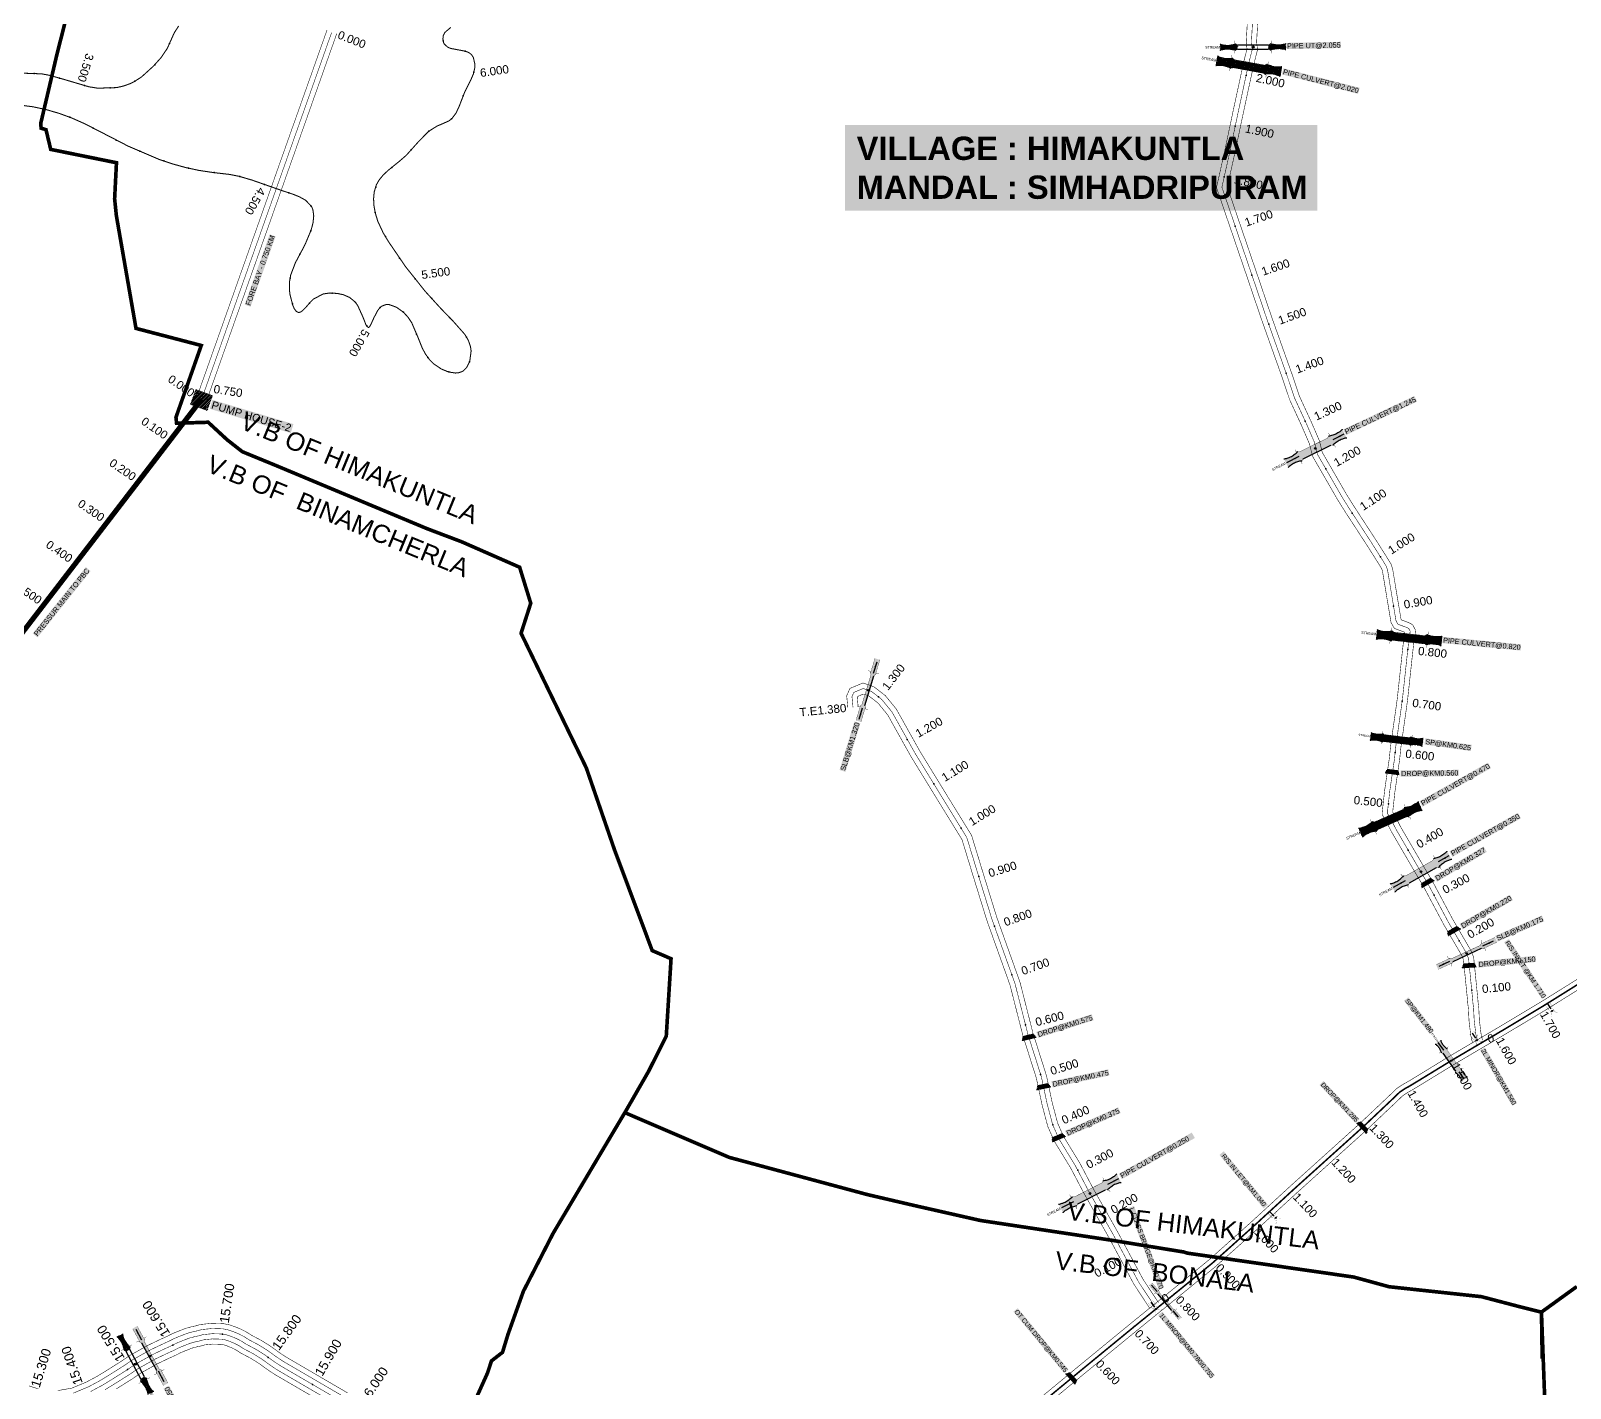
# Model space of a CAD drawing. Header units: inches. Extents: x 174104 to 230935, y 1583276 to 1631460.
# Drawn here: x 188643 to 191611, y 1611636 to 1614253 of the extents above; entities that cross this region are included whole.
import ezdxf
from ezdxf.enums import TextEntityAlignment as Align

# ---------------------------------------------------------------- set-up
doc = ezdxf.new("R2010")
doc.units = ezdxf.units.IN
doc.header["$LTSCALE"] = 15
doc.header["$MEASUREMENT"] = 0
doc.linetypes.add('ACAD_ISO02W100', pattern=[15, 12, -3])
doc.linetypes.add('HIDDEN2', pattern=[0.1875, 0.125, -0.0625])
for name, color, linetype in [('CANAL1', 7, 'Continuous'), ('CHANAGE', 1, 'Continuous'), ('CS', 134, 'Continuous'), ('CSMark', 72, 'Continuous'), ('POINT', 2, 'Continuous'), ('STRUCTURE', 5, 'Continuous'), ('TEXT', 1, 'Continuous'), ('text2', 7, 'Continuous'), ('VB', 72, 'Continuous'), ('VILLAGE BOUNDRY', 5, 'Continuous')]:
    doc.layers.add(name, color=color, linetype=linetype)
doc.styles.get("Standard").update_dxf_attribs({"font": 'arial.ttf'})
doc.dimstyles.get("Standard").update_dxf_attribs({"dimtxt": 0.18, "dimasz": 0.18, "dimexe": 0.18, "dimexo": 0.0625, "dimgap": 0.09, "dimtad": 0, "dimtih": 1, "dimtoh": 1, "dimdec": 4, "dimzin": 0, "dimdsep": 46, "dimtxsty": 'Standard', "dimcen": 0.09, "dimadec": 0, "dimazin": 0, "dimtfac": 1, "dimtdec": 4, "dimtofl": 0, "dimtmove": 0, "dimatfit": 3, "dimfxl": 1, "dimtolj": 1, "dimtzin": 0, "dimarcsym": 0})

# ---------------------------------------------------------------- blocks, each defined once
blk = doc.blocks.new('DROP')
h = blk.add_hatch()
h.set_pattern_fill('ANSI31', color=1, scale=10, angle=45)
h.set_pattern_definition([(90, (-324.4107, -25.7687), (-1.25, 0), [])])
h.paths.add_polyline_path([(-9.9, -4.3), (-13.8, 4.1), (13.8, 4.1), (10.2, -4.3)])
at = {"layer": 'STRUCTURE', "color": 5, "const_width": 0.49}
blk.add_lwpolyline([(-9.9, -4.3), (-13.8, 4.1), (13.8, 4.1), (10.2, -4.3), (-9.9, -4.3)], dxfattribs=at)
at = {"layer": 'STRUCTURE', "color": 5}
blk.add_circle((0, 0), 1.33, dxfattribs=at)
blk = doc.blocks.new('SLB')
at = {"layer": 'STRUCTURE'}
h = blk.add_hatch(dxfattribs=at)
h.set_pattern_fill('DOTS', color=6, scale=20, angle=320.3722, style=0)
h.set_pattern_definition([(320.372247934, (-159.4327, -72.9564), (1.2786241598, 0.5641323054), [0, -1.25])])
h.paths.add_polyline_path([(769699.5, 1706871.1), (769699.5, 1706861.1), (769729.1, 1706861.1), (769732.1, 1706863.1), (769792.1, 1706863.1), (769795.1, 1706861.1), (769824.7, 1706861.1), (769824.7, 1706871.1), (769795.1, 1706871.1), (769792.1, 1706869.1), (769732.1, 1706869.1), (769729.1, 1706871.1)])
at = {"layer": 'STRUCTURE', "color": 6, "linetype": 'ACAD_ISO02W100', "ltscale": 0.5, "const_width": 0.5}
for points in [[(769699.5, 1706871.1), (769729.1, 1706871.1)], [(769795.1, 1706871.1), (769824.7, 1706871.1)], [(769699.5, 1706861.1), (769729.1, 1706861.1)], [(769795.1, 1706861.1), (769824.7, 1706861.1)]]:
    blk.add_lwpolyline(points, dxfattribs=at)
at = {"layer": 'STRUCTURE', "color": 6, "const_width": 0.628}
for points in [[(769726.1, 1706877.1), (769726.1, 1706873.1), (769732.1, 1706869.1), (769792.1, 1706869.1), (769798.1, 1706873.1), (769798.1, 1706877.1)], [(769726.1, 1706855.1), (769726.1, 1706859.1), (769732.1, 1706863.1), (769792.1, 1706863.1), (769798.1, 1706859.1), (769798.1, 1706855.1)]]:
    blk.add_lwpolyline(points, dxfattribs=at)
at = {"layer": 'STRUCTURE', "color": 6}
blk.add_lwpolyline([(769732.1, 1706863.1), (769792.1, 1706863.1)], dxfattribs=at)
blk.add_lwpolyline([(769732.1, 1706863.1), (769792.1, 1706863.1)], dxfattribs=at)
at = {"layer": 'STRUCTURE', "color": 0}
blk.add_circle((769762.1, 1706866.1), 1.24, dxfattribs=at)
for points in [[(769703.8, 1706866), (769726.7, 1706866)], [(769818.6, 1706865.8), (769795.7, 1706865.8)]]:
    blk.add_leader(points, dimstyle='Standard', override={"dimasz": 10, "dimgap": 0.09, "dimtad": 0}, dxfattribs=at)
blk = doc.blocks.new('UT')
at = {"layer": 'STRUCTURE'}
h = blk.add_hatch(dxfattribs=at)
h.set_pattern_fill('DASH', color=150, scale=8, angle=-39.6278, style=0)
h.set_pattern_definition([(320.372247933, (-4370.464, -6260.8811), (1.40800153113, 0.132407282), [1, -1])])
h.paths.add_polyline_path([(765163, 1700681.9), (765165.6, 1700680.6), (765167.2, 1700680.3), (765169.1, 1700680), (765172.4, 1700679.6), (765176.4, 1700679.3), (765179.5, 1700679.5), (765183.1, 1700679.9), (765187.7, 1700680.9), (765188.9, 1700681.2), (765193.1, 1700682.2), (765196.1, 1700680.2), (765196.1, 1700672.2), (765193.1, 1700670.2), (765190.5, 1700670.8), (765188.1, 1700671.3), (765185.5, 1700671.8), (765183.6, 1700672.1), (765181, 1700672.5), (765180.3, 1700672.5), (765178.5, 1700672.6), (765176.7, 1700672.6), (765174.6, 1700672.5), (765172.5, 1700672.3), (765170.4, 1700672), (765168.5, 1700671.7), (765166.1, 1700671.2), (765165, 1700670.8), (765163, 1700669.7)])
h.paths.add_polyline_path([(765259.1, 1700682.2), (765256.1, 1700680.2), (765256.1, 1700672.2), (765259.1, 1700670.2), (765261.9, 1700671), (765264.4, 1700671.6), (765266.4, 1700672), (765269.1, 1700672.5), (765272.7, 1700673), (765276.1, 1700673.1), (765278.6, 1700672.9), (765281.2, 1700672.7), (765283.9, 1700672.3), (765286.4, 1700671.9), (765288, 1700671.3), (765289.2, 1700670.6), (765289.1, 1700682.7), (765287.6, 1700681.8), (765285.7, 1700681.2), (765283, 1700680.7), (765281.2, 1700680.4), (765276.7, 1700679.9), (765272.7, 1700679.9), (765268.7, 1700680.3), (765264.8, 1700681), (765261.2, 1700681.7)])
at = {"layer": 'STRUCTURE', "color": 150, "const_width": 0.628}
for points in [[(765190.1, 1700688.2), (765190.1, 1700684.2), (765196.1, 1700680.2), (765256.1, 1700680.2), (765262.1, 1700684.2), (765262.1, 1700688.2)], [(765190.1, 1700664.2), (765190.1, 1700668.2), (765196.1, 1700672.2), (765256.1, 1700672.2), (765262.1, 1700668.2), (765262.1, 1700664.2)]]:
    blk.add_lwpolyline(points, dxfattribs=at)
at = {"layer": 'STRUCTURE', "color": 150}
for points in [[(765196.1, 1700680.2), (765256.1, 1700680.2)], [(765196.1, 1700672.2), (765256.1, 1700672.2)], [(765196.1, 1700672.2), (765256.1, 1700672.2)]]:
    blk.add_lwpolyline(points, dxfattribs=at)
at = {"layer": 'STRUCTURE', "color": 0}
blk.add_circle((765226.1, 1700676.2), 1.89, dxfattribs=at)
at = {"layer": 'STRUCTURE', "color": 150}
for points in [[(765163, 1700681.9), (765164.4, 1700681.1), (765167.9, 1700680.2), (765171.2, 1700679.8), (765176.1, 1700679.4), (765184.7, 1700680.3), (765193.1, 1700682.2)], [(765163, 1700669.7), (765164.3, 1700670.6), (765167.8, 1700671.6), (765171.2, 1700672.1), (765176, 1700672.6), (765184.7, 1700672), (765193.1, 1700670.2)], [(765289.1, 1700682.7), (765287.8, 1700681.9), (765284.3, 1700680.9), (765280.9, 1700680.4), (765276.1, 1700679.8), (765267.4, 1700680.5), (765259.1, 1700682.2)], [(765289.2, 1700670.6), (765287.8, 1700671.4), (765284.2, 1700672.3), (765280.9, 1700672.7), (765276.1, 1700673.1), (765267.4, 1700672.2), (765259.1, 1700670.2)]]:
    blk.add_spline(points, degree=3, dxfattribs=at)
at = {"layer": 'STRUCTURE', "color": 0}
blk.add_text('STREAM', height=5, dxfattribs=at).set_placement((765148.2, 1700675.8), align=Align.MIDDLE_CENTER)
for points in [[(765190.9, 1700676), (765164.2, 1700675.8)], [(765289.3, 1700676.7), (765265.4, 1700676.4)]]:
    blk.add_leader(points, dimstyle='Standard', override={"dimasz": 10, "dimgap": 0.09, "dimtad": 0}, dxfattribs=at)
blk = doc.blocks.new('OT')
at = {"layer": 'STRUCTURE', "color": 190}
for points, const_width in [([(769751.4, 1706595.8), (769729.4, 1706595.8)], 0.5), ([(769751.4, 1706579), (769729.4, 1706579)], 0.5), ([(769775.2, 1706601.8), (769775.2, 1706597.8), (769769.2, 1706593.8), (769761.8, 1706593.8), (769754.4, 1706593.8), (769748.4, 1706597.8), (769748.4, 1706601.8)], 0.5), ([(769748.4, 1706573), (769748.4, 1706577), (769754.4, 1706581), (769761.8, 1706581), (769761.8, 1706581), (769761.8, 1706581), (769769.2, 1706581), (769775.2, 1706577), (769775.2, 1706573)], 0.5), ([(769761.8, 1706593.8), (769761.8, 1706581)], 2.5)]:
    blk.add_lwpolyline(points, dxfattribs=dict(at, const_width=const_width))
at = {"layer": 'STRUCTURE', "color": 0}
blk.add_circle((769761.8, 1706587.4), 1.87, dxfattribs=at)
blk.add_leader([(769732.6, 1706587.4), (769753.8, 1706587.4)], dimstyle='Standard', override={"dimasz": 10, "dimgap": 0.09, "dimtad": 0}, dxfattribs=at)
blk = doc.blocks.new('SP')
at = {"layer": 'STRUCTURE'}
h = blk.add_hatch(dxfattribs=at)
h.set_pattern_fill('DASH', color=256, scale=8, style=0)
edge = h.paths.add_edge_path()
edge.add_spline(control_points=[(769825.7, 1706742.1), (769825.3, 1706741.8), (769823.8, 1706740.8), (769820.9, 1706740.3), (769817, 1706739.7), (769811.4, 1706738.9), (769804, 1706739.7), (769798.4, 1706741), (769795.6, 1706741.6)], knot_values=[0, 0, 0, 0, 1.613557, 5.24513, 8.624976, 13.470124, 22.190216, 30.746377, 30.746377, 30.746377, 30.746377], degree=3, periodic=0)
edge.add_line((769795.6, 1706741.6), (769792.6, 1706739.6))
edge.add_line((769792.6, 1706739.6), (769732.6, 1706739.6))
edge.add_line((769732.6, 1706739.6), (769729.6, 1706741.6))
edge.add_spline(control_points=[(769729.6, 1706741.6), (769726.9, 1706740.9), (769721.3, 1706739.5), (769713.9, 1706738.5), (769708.3, 1706739.1), (769704.4, 1706739.6), (769701.5, 1706740), (769700, 1706741), (769699.5, 1706741.3)], knot_values=[0, 0, 0, 0, 8.556161, 17.276253, 22.121402, 25.501247, 29.13282, 30.746377, 30.746377, 30.746377, 30.746377], degree=3, periodic=0)
edge.add_line((769699.5, 1706741.3), (769699.5, 1706722.1))
edge.add_spline(control_points=[(769699.5, 1706722.1), (769700, 1706722.4), (769701.4, 1706723.4), (769704.3, 1706724), (769708.2, 1706724.5), (769713.8, 1706725.3), (769721.2, 1706724.5), (769726.8, 1706723.3), (769729.6, 1706722.6)], knot_values=[0, 0, 0, 0, 1.613557, 5.24513, 8.624976, 13.470124, 22.190216, 30.746377, 30.746377, 30.746377, 30.746377], degree=3, periodic=0)
edge.add_line((769729.6, 1706722.6), (769732.6, 1706724.6))
edge.add_line((769732.6, 1706724.6), (769792.6, 1706724.6))
edge.add_line((769792.6, 1706724.6), (769795.6, 1706722.6))
edge.add_spline(control_points=[(769795.6, 1706722.6), (769798.4, 1706723.3), (769803.9, 1706724.8), (769811.3, 1706725.8), (769817, 1706725.1), (769820.9, 1706724.7), (769823.8, 1706724.2), (769825.2, 1706723.3), (769825.7, 1706723)], knot_values=[0, 0, 0, 0, 8.556161, 17.276253, 22.121402, 25.501247, 29.13282, 30.746377, 30.746377, 30.746377, 30.746377], degree=3, periodic=0)
edge.add_line((769825.7, 1706723), (769825.7, 1706742.1))
h.paths.add_polyline_path([(769764.2, 1706732.1, -1), (769761.1, 1706732.1, -1)], flags=0)
h.paths.add_polyline_path([(769761.1, 1706732.1, 1), (769764.2, 1706732.1, 1)], flags=16)
at = {"layer": 'STRUCTURE', "const_width": 0.628}
for points in [[(769726.6, 1706747.6), (769726.6, 1706743.6), (769732.6, 1706739.6), (769792.6, 1706739.6), (769798.6, 1706743.6), (769798.6, 1706747.6)], [(769726.6, 1706716.6), (769726.6, 1706720.6), (769732.6, 1706724.6), (769792.6, 1706724.6), (769798.6, 1706720.6), (769798.6, 1706716.6)]]:
    blk.add_lwpolyline(points, dxfattribs=at)
at = {"layer": 'STRUCTURE', "color": 3}
blk.add_lwpolyline([(769732.6, 1706724.6), (769792.6, 1706724.6)], dxfattribs=at)
blk.add_lwpolyline([(769732.6, 1706724.6), (769792.6, 1706724.6)], dxfattribs=at)
at = {"layer": 'STRUCTURE', "color": 0}
blk.add_circle((769762.6, 1706732.1), 1.55, dxfattribs=at)
at = {"layer": 'STRUCTURE'}
for points in [[(769699.5, 1706741.3), (769700.9, 1706740.5), (769704.4, 1706739.6), (769707.8, 1706739.2), (769712.6, 1706738.8), (769721.3, 1706739.7), (769729.6, 1706741.6)], [(769699.5, 1706722.1), (769700.9, 1706723), (769704.4, 1706724), (769707.7, 1706724.5), (769712.5, 1706725), (769721.2, 1706724.4), (769729.6, 1706722.6)], [(769825.7, 1706742.1), (769824.3, 1706741.3), (769820.8, 1706740.3), (769817.5, 1706739.8), (769812.7, 1706739.2), (769804, 1706739.9), (769795.6, 1706741.6)], [(769825.7, 1706723), (769824.3, 1706723.8), (769820.8, 1706724.7), (769817.4, 1706725.1), (769812.6, 1706725.5), (769803.9, 1706724.6), (769795.6, 1706722.6)]]:
    blk.add_spline(points, degree=3, dxfattribs=at)
at = {"layer": 'STRUCTURE', "color": 0}
blk.add_text('STREAM', height=5, dxfattribs=at).set_placement((769684.3, 1706732.1), align=Align.MIDDLE_CENTER)
for points in [[(769727.4, 1706732.1), (769700.8, 1706732.1)], [(769824.4, 1706732.1), (769800.5, 1706732.1)]]:
    blk.add_leader(points, dimstyle='Standard', override={"dimasz": 10, "dimgap": 0.09, "dimtad": 0}, dxfattribs=at)

msp = doc.modelspace()

# ---------------------------------------------------------------- hatches: boundary and pattern name
at = {"layer": 'text2'}
h = msp.add_hatch(dxfattribs=at)
h.set_pattern_fill('ANSI31', color=6, scale=20)
h.paths.add_polyline_path([(188960.8082, 1613561.58616), (188992.89088, 1613549.91309), (188982.48034, 1613521.30041), (188950.39766, 1613532.97348)])

# ---------------------------------------------------------------- linework, layer by layer
at = {"layer": 'CANAL1', "color": 200, "const_width": 1}
for points in [[(191422.13404, 1612302.25112), (191418.84926, 1612316.22437), (191415.48954, 1612344.05464), (191414.29997, 1612367.85439), (191412.99344, 1612378.23748), (191412.84961, 1612381.26117), (191406.59618, 1612443.87289), (191404.82543, 1612461.78364), (191401.7232, 1612470.01566), (191366.52565, 1612530.46062), (191326.46836, 1612605.60234), (191314.32262, 1612625.80915), (191266.08845, 1612708.68742), (191256.93951, 1612726.57183), (191253.15618, 1612732.61737), (191248.84355, 1612740.79891), (191248.40063, 1612749.1127), (191252.73051, 1612788.50239), (191261.82089, 1612850.60007), (191264.20654, 1612873.61769), (191266.96979, 1612893.1047), (191277.07388, 1612964.75746), (191285.29207, 1613041.25164), (191289.96954, 1613083.37942), (191291.33197, 1613089.91889), (191291.71604, 1613093.46892), (191291.14089, 1613093.77825), (191271.79342, 1613100.8441), (191265.18183, 1613112.04284), (191257.30578, 1613158.9598), (191248.73523, 1613210.76079), (191247.02953, 1613216.21843), (191239.58733, 1613228.32732), (191218.95838, 1613260.97813), (191176.06576, 1613326.81545), (191161.7644, 1613349.75883), (191113.78965, 1613432.95133), (191108.01082, 1613456.37985), (191092.57636, 1613492.14789), (191069.59711, 1613541.98587), (191055.48347, 1613584.14277), (191016.80715, 1613692.67775), (190988.25202, 1613776.68821), (190928.64369, 1613951.06537), (190944.67906, 1614022.65012), (190960.64652, 1614098.57309), (190981.23004, 1614193.91799), (190987.43082, 1614218.10823), (190985.91009, 1614231.5307), (190989.64361, 1614297.74871)], [(191441.60333, 1612306.82789), (191438.57223, 1612319.72199), (191435.42954, 1612345.75445), (191434.23746, 1612369.60455), (191432.93394, 1612379.96371), (191432.8023, 1612382.73113), (191426.49817, 1612445.85056), (191424.4693, 1612466.37211), (191419.84838, 1612478.63405), (191383.99787, 1612540.20036), (191343.87517, 1612615.46477), (191331.5372, 1612635.9914), (191283.64693, 1612718.27878), (191274.35157, 1612736.44939), (191270.50314, 1612742.59897), (191268.58183, 1612746.24391), (191268.45906, 1612748.54832), (191272.57156, 1612785.96047), (191281.67094, 1612848.1196), (191284.06122, 1612871.18195), (191286.7717, 1612890.29679), (191296.92413, 1612962.29224), (191305.17384, 1613039.0799), (191309.74267, 1613080.22922), (191311.11084, 1613086.79624), (191312.27416, 1613097.54896), (191306.79081, 1613108.07044), (191299.35004, 1613112.07224), (191285.37721, 1613117.17523), (191284.29133, 1613119.01448), (191277.03369, 1613162.24769), (191268.23981, 1613215.39852), (191265.3748, 1613224.56551), (191256.56155, 1613238.90518), (191235.79194, 1613271.77863), (191192.9325, 1613337.56502), (191178.91858, 1613360.04726), (191132.52964, 1613440.48984), (191127.03148, 1613462.78043), (191110.84195, 1613500.29828), (191088.21619, 1613549.36961), (191074.3877, 1613590.67479), (191035.69597, 1613699.25301), (191007.18247, 1613783.14098), (190949.39293, 1613952.19749), (190964.22399, 1614018.40596), (190980.20739, 1614094.40473), (191000.69881, 1614189.32301), (191007.71775, 1614216.70503), (191005.97382, 1614232.09759), (191009.6874, 1614297.96207)], [(188962.57482, 1613546.34154), (189213.71609, 1614254.71332)], [(188981.42518, 1613539.65846), (189232.56646, 1614248.03023)], [(190816.85451, 1611800.86312), (190786.96924, 1611846.09943), (190738.6478, 1611936.26073), (190690.34686, 1612021.94274), (190664.89565, 1612070.43269), (190633.82659, 1612121.23024), (190622.28569, 1612147.29104), (190611.95546, 1612186.18355), (190600.72167, 1612238.91051), (190574.79502, 1612320.60638), (190549.73323, 1612418.98822), (190505.16078, 1612543.45927), (190479.04313, 1612627.87864), (190456.33789, 1612702.105), (190407.82916, 1612780.90613), (190356.82959, 1612864.059), (190311.1999, 1612945.66213), (190289.90065, 1612971.68757), (190268.28176, 1612988.25609), (190262.48381, 1612990.59806), (190246.95046, 1612995.75189), (190221.86785, 1612985.29681), (190215.60479, 1612971.11265), (190217.86705, 1612947.97792)], [(190800.16729, 1611789.83874), (190769.77545, 1611835.84185), (190721.12065, 1611926.62514), (190672.77729, 1612012.38241), (190647.49165, 1612060.5569), (190616.07493, 1612111.92288), (190603.36048, 1612140.6337), (190592.49807, 1612181.5298), (190581.3638, 1612233.7897), (190555.55687, 1612315.10833), (190530.58548, 1612413.13531), (190486.18385, 1612537.12934), (190459.92722, 1612621.99792), (190437.96248, 1612693.8035), (190390.78891, 1612770.43569), (190339.57, 1612853.94618), (190294.60481, 1612934.36095), (190275.89289, 1612957.22494), (190258.27218, 1612970.72929), (190255.58245, 1612971.81575), (190247.74629, 1612974.41572), (190236.93668, 1612969.91), (190236.02065, 1612967.83543), (190237.77211, 1612949.92436)], [(190557.63646, 1611591.47826), (190658.85032, 1611675.14631), (190762.42063, 1611760.18265), (190827.49458, 1611812.93515), (190915.09133, 1611884.31479), (190994.8901, 1611955.81009), (191072.76601, 1612027.28682), (191164.33197, 1612109.82883), (191206.66911, 1612147.98675), (191264.20634, 1612202.37769), (191275.90025, 1612213.74116), (191287.20303, 1612221.28181), (191298.34324, 1612227.52317), (191313.79221, 1612236.88943), (191379.00844, 1612276.79733), (191475.27692, 1612333.55425), (191553.60887, 1612380.50808), (191634.71263, 1612431.11435)], [(190569.18354, 1611577.66974), (190670.29568, 1611661.25369), (190773.79937, 1611746.23535), (190838.84742, 1611798.96685), (190926.78867, 1611870.62721), (191006.9819, 1611942.47591), (191084.87799, 1612013.97118), (191176.38403, 1612096.45917), (191218.87889, 1612134.75925), (191276.66166, 1612189.38231), (191287.26175, 1612199.68284), (191296.61097, 1612205.92019), (191307.41076, 1612211.97083), (191323.15579, 1612221.51657), (191388.27756, 1612261.36667), (191484.47508, 1612318.08175), (191563.00113, 1612365.15192), (191644.20337, 1612415.81965)], [(188694.14229, 1611631.40436), (188721.58866, 1611636.10698), (188749.62689, 1611647.82814), (188770.83087, 1611659.1762), (188786.65046, 1611668.81402), (188816.83257, 1611687.80282), (188833.51566, 1611699.23887), (188869.42303, 1611719.23142), (188891.25848, 1611729.61931), (188906.26361, 1611736.43955), (188914.44909, 1611740.73356), (188924.85394, 1611745.0506), (188941.11651, 1611751.39595), (188953.90036, 1611754.84403), (188961.37668, 1611756.41697), (188970.12139, 1611758.93598), (188991.9188, 1611761.17391), (189014.51876, 1611760.47004), (189025.50075, 1611758.22308), (189035.61553, 1611754.79387), (189047.61674, 1611749.91558), (189059.31641, 1611743.87447), (189067.83249, 1611738.28781), (189086.87191, 1611728.26013), (189104.4745, 1611717.24096), (189124.27382, 1611702.9971), (189134.76377, 1611696.15523), (189253.40669, 1611626.97519)], [(188807.70754, 1611634.80398), (188838.79943, 1611654.36518), (188854.59834, 1611665.19513), (188887.76297, 1611683.66058), (188908.12752, 1611693.34869), (188923.84439, 1611700.49245), (188931.43891, 1611704.47644), (188939.79006, 1611707.9414), (188953.63149, 1611713.34205), (188963.23364, 1611715.93197), (188971.04332, 1611717.57503), (188977.76061, 1611719.51002), (188993.3452, 1611721.11009), (189009.85324, 1611720.59596), (189015.02925, 1611719.53692), (189021.65047, 1611717.29213), (189030.87526, 1611713.54242), (189039.11559, 1611709.28753), (189047.49551, 1611703.79019), (189066.91209, 1611693.56387), (189082.1595, 1611684.01904), (189101.65618, 1611669.9929), (189113.75023, 1611662.10477), (189233.08931, 1611592.51881)], [(188638.92418, 1611640.48382), (188648.78427, 1611637.44433), (188657.52172, 1611634.48161)]]:
    msp.add_lwpolyline(points, dxfattribs=at)
at = {"layer": 'CANAL1', "color": 1, "linetype": 'HIDDEN2', "ltscale": 4, "const_width": 1}
for points in [[(191431.86869, 1612304.5395), (191428.71075, 1612317.97318), (191425.45954, 1612344.90454), (191424.26872, 1612368.72947), (191422.96369, 1612379.10059), (191422.82595, 1612381.99615), (191416.54718, 1612444.86172), (191414.64737, 1612464.07787), (191410.78579, 1612474.32486), (191375.26176, 1612535.33049), (191335.17177, 1612610.53355), (191322.92991, 1612630.90028), (191274.86769, 1612713.4831), (191265.64554, 1612731.51061), (191261.82966, 1612737.60817), (191258.71269, 1612743.52141), (191258.42984, 1612748.83051), (191262.65103, 1612787.23143), (191271.74592, 1612849.35983), (191274.13388, 1612872.39982), (191276.87074, 1612891.70074), (191286.999, 1612963.52485), (191295.23296, 1613040.16577), (191299.85611, 1613081.80432), (191301.22141, 1613088.35757), (191302.00639, 1613095.61331), (191299.34469, 1613100.7206), (191295.24546, 1613102.92525), (191278.58531, 1613109.00966), (191274.73658, 1613115.52866), (191267.16974, 1613160.60374), (191258.48752, 1613213.07966), (191256.20216, 1613220.39197), (191248.07444, 1613233.61625), (191227.37516, 1613266.37838), (191184.49913, 1613332.19024), (191170.34149, 1613354.90305), (191123.15964, 1613436.72059), (191117.52115, 1613459.58014), (191101.70915, 1613496.22309), (191078.90665, 1613545.67774), (191064.93558, 1613587.40878), (191026.25156, 1613695.96538), (190997.71725, 1613779.9146), (190939.01831, 1613951.63143), (190954.45152, 1614020.52804), (190970.42696, 1614096.48891), (190990.96442, 1614191.6205), (190997.57428, 1614217.40663), (190995.94195, 1614231.81415), (190999.6655, 1614297.85539)], [(188972, 1613543), (188972, 1613543), (189222.63876, 1614249.95437)], [(190808.5109, 1611795.35093), (190778.37235, 1611840.97064), (190729.88423, 1611931.44294), (190681.56208, 1612017.16257), (190656.19365, 1612065.49479), (190624.95076, 1612116.57656), (190612.82309, 1612143.96237), (190602.22676, 1612183.85667), (190591.04274, 1612236.35011), (190565.17595, 1612317.85735), (190540.15936, 1612416.06177), (190495.67232, 1612540.2943), (190469.48517, 1612624.93828), (190447.15019, 1612697.95425), (190399.30904, 1612775.67091), (190348.19979, 1612859.00259), (190302.90236, 1612940.01154), (190282.89677, 1612964.45626), (190263.27697, 1612979.49269), (190259.03313, 1612981.20691), (190247.34838, 1612985.0838), (190229.40226, 1612977.6034), (190225.81272, 1612969.47404), (190227.81958, 1612948.95114)], [(188758.222, 1611629.744), (188780.76, 1611641.806), (188797.179, 1611651.809), (188827.816, 1611671.084), (188844.057, 1611682.217), (188878.593, 1611701.446), (188899.693, 1611711.484), (188915.054, 1611718.466), (188922.944, 1611722.605), (188932.322, 1611726.496), (188947.374, 1611732.369), (188958.567, 1611735.388), (188966.21, 1611736.996), (188973.941, 1611739.223), (188992.632, 1611741.142), (189012.186, 1611740.533), (189020.265, 1611738.88), (189028.633, 1611736.043), (189039.246, 1611731.729), (189049.216, 1611726.581), (189057.664, 1611721.039), (189076.892, 1611710.912), (189093.317, 1611700.63), (189112.965, 1611686.495), (189124.257, 1611679.13), (189243.248, 1611609.747)]]:
    msp.add_lwpolyline(points, dxfattribs=at)
at = {"layer": 'CANAL1', "color": 5, "const_width": 1}
msp.add_lwpolyline([(188960.8082, 1613561.58616), (188992.89088, 1613549.91309), (188982.48034, 1613521.30041), (188950.39766, 1613532.97348)], close=True, dxfattribs=at)
at = {"layer": 'CANAL1', "color": 3, "linetype": 'HIDDEN2', "ltscale": 4, "true_color": 0x00ff00, "const_width": 3}
msp.add_lwpolyline([(190563.41, 1611584.574), (190664.573, 1611668.2), (190768.11, 1611753.209), (190833.171, 1611805.951), (190920.94, 1611877.471), (191000.936, 1611949.143), (191078.822, 1612020.629), (191170.358, 1612103.144), (191212.774, 1612141.373), (191270.434, 1612195.88), (191281.581, 1612206.712), (191291.907, 1612213.601), (191302.877, 1612219.747), (191318.474, 1612229.203), (191383.643, 1612269.082), (191479.876, 1612325.818), (191558.305, 1612372.83), (191639.458, 1612423.467)], dxfattribs=at)
at = {"layer": 'CANAL1', "color": 5, "const_width": 1}
for points in [[(188724.39733, 1611626.44249), (188753.92445, 1611638.78607), (188775.79544, 1611650.4911), (188791.91473, 1611660.31151), (188822.32428, 1611679.44341), (188838.78633, 1611690.72794), (188874.00801, 1611710.33871), (188895.47574, 1611720.55165), (188910.6588, 1611727.45278), (188918.69655, 1611731.66928), (188928.58797, 1611735.7733), (188944.24525, 1611741.88247), (188956.23368, 1611745.11602), (188963.79334, 1611746.70648), (188972.03119, 1611749.07949), (188992.2754, 1611751.15795), (189013.35238, 1611750.50152), (189022.88287, 1611748.55154), (189032.12426, 1611745.41844), (189043.43137, 1611740.82229), (189054.26621, 1611735.22774), (189062.74825, 1611729.6634), (189081.88196, 1611719.58607), (189098.89575, 1611708.93548), (189118.61941, 1611694.74605), (189129.51038, 1611687.64261), (189248.32734, 1611618.3611)], [(188785.72456, 1611633.1209), (188802.44327, 1611643.30649), (188833.30772, 1611662.72459), (188849.32767, 1611673.70606), (188883.17799, 1611692.55329), (188903.91026, 1611702.41635), (188919.4492, 1611709.47922), (188927.19145, 1611713.54072), (188936.05603, 1611717.2187), (188950.50275, 1611722.85553), (188960.90032, 1611725.65998), (188968.62666, 1611727.28552), (188975.85081, 1611729.36651), (188992.9886, 1611731.12605), (189011.01962, 1611730.56448), (189017.64713, 1611729.20846), (189025.14174, 1611726.66756), (189035.06063, 1611722.63571), (189044.16579, 1611717.93426), (189052.57975, 1611712.4146), (189071.90204, 1611702.23793), (189087.73825, 1611692.32452), (189107.31059, 1611678.24395), (189119.00362, 1611670.61739), (189238.16866, 1611601.1329)]]:
    msp.add_lwpolyline(points, dxfattribs=at)
at = {"layer": 'CS'}
for p in [(190985.71218, 1614167.29158), (190964.75358, 1614069.51284), (190943.53444, 1613971.79222), (190964.68144, 1613876.55698), (190997.02737, 1613781.93277), (191029.34011, 1613687.29817), (191062.90741, 1613593.10031), (191099.82154, 1613500.31699), (191139.16464, 1613408.9665), (191190.40939, 1613323.11838), (191244.61727, 1613239.08815), (191270.0098, 1613143.68572), (191297.45744, 1613060.20066), (190276.767, 1612969.15406), (191286.61361, 1612960.79186), (190332.52187, 1612887.04065), (191273.02757, 1612861.72568), (190383.68704, 1612801.14197), (191259.94371, 1612762.60244), (190436.06733, 1612715.95805), (191298.35869, 1612673.11974), (190470.22489, 1612622.54732), (191348.05578, 1612586.365), (190500.3586, 1612527.2076), (191396.48046, 1612498.89149), (190534.07172, 1612433.06184), (191420.65279, 1612403.75472), (190560.38746, 1612336.6549), (190589.55717, 1612241.03119), (190612.87964, 1612143.83468), (190660.98515, 1612056.36597), (190708.92675, 1611968.61982), (190756.96235, 1611880.91881), (190807, 1611795, 1)]:
    msp.add_point(p, dxfattribs=at)
at = {"layer": 'CS', "color": 2}
msp.add_point((190807, 1611795, 1), dxfattribs=at)
at = {"layer": 'POINT'}
msp.add_point((188972, 1613543, 35), dxfattribs=at)
at = {"layer": 'STRUCTURE', "color": 2}
for p in [(190999, 1614222, 100), (190991, 1614185, 100), (191119, 1613448, 100), (191300, 1613083, 100), (190256.65756, 1612981.9951), (191276, 1612887, 100), (191269, 1612824, 100), (191264, 1612733, 100), (191323, 1612632, 100), (191335, 1612611, 100), (191384, 1612517, 100), (191410, 1612474, 100), (191415.94009, 1612451.00227), (190566.7699, 1612312.83475), (190595.03162, 1612217.62787), (190623, 1612119, 100), (190684, 1612011, 100)]:
    msp.add_point(p, dxfattribs=at)
at = {"layer": 'text2', "color": 5, "const_width": 2}
for points in [[(189452.38731, 1614259.82359), (189440.985, 1614250.15388), (189437.95338, 1614244.04682), (189437.16061, 1614237.46273), (189438.39569, 1614230.77048), (189439.75767, 1614227.81931), (189446.3189, 1614221.66381), (189452.32999, 1614219.25151), (189466.46718, 1614216.56608), (189480.77263, 1614213.8281), (189486.99405, 1614211.35013), (189492.08036, 1614207.53486), (189495.67601, 1614202.18402), (189498.84621, 1614189.05352), (189498.72271, 1614182.33739), (189495.84073, 1614169.79809), (189490.57279, 1614157.73899), (189479.45071, 1614135.86323), (189468.13353, 1614106.60668), (189462.38591, 1614094.55708), (189454.89748, 1614084.48685), (189448.77874, 1614079.51757), (189432.41679, 1614072.28637), (189425.80038, 1614069.57532), (189409.73296, 1614059.40381), (189391.26738, 1614040.8092), (189366.62179, 1614013.31985), (189353.21296, 1614001.65428), (189331.86779, 1613984.42126), (189322.26712, 1613975.41687), (189314.17659, 1613965.64371), (189308.88641, 1613956.34322), (189304.69393, 1613942.46834), (189303.48791, 1613929.25835), (189304.28788, 1613915.54646), (189306.80737, 1613901.78958), (189311.77303, 1613885.66326), (189321.84346, 1613864.1232), (189332.01589, 1613847.06058), (189365.41432, 1613798.07174), (189403.46341, 1613750.4166), (189433.22914, 1613717.77221), (189456.147, 1613694.16113), (189479.3102, 1613668.06894), (189486.08964, 1613656.63807), (189490.4041, 1613644.17203), (189491.50987, 1613635.74202), (189488.97976, 1613616.30177), (189482.96262, 1613604.00843), (189476.35433, 1613597.51716), (189473.60093, 1613595.95094), (189467.79559, 1613594.02345), (189461.44131, 1613593.3974), (189447.77009, 1613595.51905), (189433.95554, 1613601.2548), (189419.34056, 1613611.22041), (189411.18678, 1613619.39383), (189403.33804, 1613630.2964), (189397.20421, 1613641.94604), (189389.02966, 1613662.42727), (189377.18499, 1613690.08823), (189369.81273, 1613701.22128), (189360.88358, 1613710.74926), (189347.53615, 1613720.30427), (189334.0191, 1613725.22108), (189327.4662, 1613725.41715), (189319.02553, 1613722.28887), (189315.96589, 1613719.68565), (189311.2964, 1613713.76534), (189303.77126, 1613699.20851), (189297.98448, 1613686.25588), (189295.48793, 1613682.3408), (189293.76624, 1613681.17913), (189290.7831, 1613683.05856), (189288.38788, 1613687.44363), (189283.06805, 1613701.14165), (189272.83713, 1613723.73135), (189267.86526, 1613730.41471), (189257.28152, 1613739.18165), (189245.2461, 1613744.37073), (189233.86586, 1613746.81048), (189219.05503, 1613747.72282), (189205.90405, 1613745.75484), (189187.67746, 1613735.99212), (189181.75561, 1613730.21673), (189171.40547, 1613718.46851), (189166.68334, 1613713.71741), (189162.25941, 1613710.69567), (189158.80977, 1613710.0281), (189154.31203, 1613712.42577), (189150.85801, 1613717.08596), (189147.83026, 1613723.5166), (189142.21084, 1613745.368), (189141.17416, 1613755.12572), (189141.42647, 1613769.33563), (189143.6817, 1613782.26619), (189152.67326, 1613805.88344), (189165.09345, 1613829.1658), (189171.80031, 1613842.01206), (189183.10416, 1613869.14618), (189186.75158, 1613883.06952), (189188.11915, 1613896.30962), (189186.5407, 1613908.25949), (189183.98298, 1613914.41381), (189172.63405, 1613926.37099), (189161.21254, 1613932.8362), (189148.03454, 1613938.19552), (189125.39105, 1613945.73011), (189093.94903, 1613956.73388), (189069.17414, 1613965.39979), (189044.69368, 1613972.54522), (189025.21079, 1613976.43904), (188994.69356, 1613979.90255), (188966.78976, 1613984.09076), (188940.85113, 1613989.70251), (188915.2841, 1613996.79698), (188890.12443, 1614005.24277), (188830.72502, 1614030.6767), (188794.05522, 1614049.64704), (188747.12689, 1614073.80934), (188722.18263, 1614084.91272), (188698.00743, 1614093.84084), (188672.42427, 1614101.30904), (188646.4819, 1614106.82393), (188619.41364, 1614110.29976)], [(188625.57298, 1614171.6096), (188663.29247, 1614170.30561), (188678.61442, 1614167.45385), (188704.03391, 1614160.29801), (188754.76698, 1614145.31466), (188771.83504, 1614142.61059), (188808.03459, 1614143.73885), (188821.12214, 1614146.70572), (188833.67032, 1614151.14546), (188842.27216, 1614155.30415), (188856.36698, 1614164.52912), (188879.22282, 1614185.307), (188893.96197, 1614201.73581), (188904.62633, 1614217.61783), (188908.07743, 1614224.4547), (188919.19661, 1614249.3464), (188927.72044, 1614262.62222)]]:
    msp.add_lwpolyline(points, dxfattribs=at)
at = {"layer": 'text2', "color": 26, "const_width": 10}
msp.add_lwpolyline([(188123, 1612284), (188393, 1612789), (188972, 1613543)], dxfattribs=at)
at = {"layer": 'text2', "color": 3}
for p in [(188909.9852, 1614228.72549), (189437.79123, 1614234.04574), (189479.78094, 1614214.0179), (188881.5853, 1614187.94031), (188649.24707, 1614170.79117), (188698.21375, 1614161.93644), (188843.33623, 1614156.00057), (189496.64771, 1614173.30919), (188746.18756, 1614147.84848), (188795.5968, 1614143.35119), (189476.31304, 1614127.75189), (188670.1149, 1614101.79997), (188717.69579, 1614086.56975), (188763.05295, 1614065.60938), (189453.78873, 1614083.58639), (188807.49322, 1614042.69518), (189410.16335, 1614059.67626), (188852.64376, 1614021.29143), (188898.87263, 1614002.30611), (189375.72364, 1614023.47193), (188946.8674, 1613988.40091), (188996.08499, 1613979.74463), (189045.4799, 1613972.31573), (189338.74697, 1613989.97517), (189093.07146, 1613957.04085), (189307.55329, 1613951.9313), (189140.34338, 1613940.75474), (189182.64622, 1613915.82222), (189306.6504, 1613902.64667), (189182.47495, 1613867.63582), (189326.18451, 1613856.84179), (189161.44572, 1613822.32792), (189353.76633, 1613815.15702), (189142.63517, 1613776.2658), (189383.70958, 1613775.15757), (189223.94583, 1613747.42155), (189415.82073, 1613736.8642), (189146.92817, 1613727.02443), (189179.86889, 1613728.07515), (189268.804, 1613729.15283), (189316.26548, 1613719.94055), (189360.89729, 1613710.73463), (189290.18533, 1613684.15293), (189450.05845, 1613700.43385), (189386.4785, 1613668.38501), (189482.55858, 1613662.59182), (189408.18786, 1613623.55958), (189448.43684, 1613595.41558), (189488.19726, 1613614.70307)]:
    msp.add_point(p, dxfattribs=at)
at = {"layer": 'text2'}
for p in [(188911.09503, 1613463.68679), (188850.19006, 1613384.37359), (188789.28509, 1613305.06038), (188728.38012, 1613225.74717), (188667.47515, 1613146.43397)]:
    msp.add_point(p, dxfattribs=at)
at = {"layer": 'text2', "color": 2}
for p in [(191555.53148, 1612371.16749), (191469.51567, 1612319.70987), (191383.17638, 1612268.79646), (191297.52208, 1612216.74688), (191222.58788, 1612150.65023), (191148.35241, 1612083.30709), (191073.94337, 1612016.15125), (191000.08975, 1611948.38481), (190925.43678, 1611881.49986), (190847.91825, 1611817.96803), (190770.08613, 1611754.81096), (190692.60899, 1611691.21894)]:
    msp.add_point(p, dxfattribs=at)
at = {"layer": 'text2', "color": 2, "linetype": 'Continuous'}
for p in [(191566.58455, 1612377.99619, 2), (191381.28869, 1612267.64132, 1), (191210.84, 1612139.62991, 1), (191030.95282, 1611976.69329, 1), (190811.807, 1611788.63217, 2), (190830.04243, 1611803.41481, 1), (188873.02388, 1611698.34522), (188844.16941, 1611682.29405), (190649.71876, 1611655.9208, 1)]:
    msp.add_point(p, dxfattribs=at)
at = {"layer": 'text2', "color": 3, "linetype": 'Continuous'}
for p in [(188916.4991, 1611719.22408), (189012.43461, 1611740.48213), (189100.5618, 1611695.41801), (188829.00918, 1611671.90191), (189185.49014, 1611643.42529)]:
    msp.add_point(p, dxfattribs=at)
at = {"layer": 'VILLAGE BOUNDRY', "linetype": 'HIDDEN2', "ltscale": 20, "const_width": 7}
for points in [[(188713.96376, 1614290.35924), (188692.98767, 1614207.68521), (188662.04531, 1614075.78659), (188662.3416, 1614065.57077), (188671.93702, 1614062.60102), (188681.03058, 1614024.60934), (188807.78336, 1613998.8721), (188804.23777, 1613929.00906), (188807.63926, 1613896.49501), (188845.44422, 1613679.4705), (188971.27323, 1613646.53546), (188922.48571, 1613508.01463), (188923.69184, 1613496.6462), (188984.62493, 1613498.48512), (189021.0458, 1613464.77899), (189050.47538, 1613441.71381), (189117.49971, 1613414.15305), (189406.47452, 1613293.35068), (189473.09505, 1613268.11102), (189585.06555, 1613218.948), (189606.50329, 1613149.5454), (189587.843, 1613091.68072), (189655.87988, 1612951.12867), (189713.61132, 1612832.05017), (189768.21837, 1612673.49792), (189840.69849, 1612479.76223), (189877.02084, 1612464.12358), (189867.77995, 1612314.74703), (189833.84399, 1612247.29914), (189790.75502, 1612172.18563), (189649.79251, 1611934.95771), (189592.20261, 1611822.68914), (189562.36872, 1611739.06786), (189552.10691, 1611705.26966), (189530.80032, 1611688.62722), (189523, 1611665), (189488.36154, 1611588.0289)], [(191623.27943, 1611832.03287), (191555.12117, 1611782.74459), (191556.54431, 1611693.31113), (191555.12117, 1611782.74459), (191514.96274, 1611792.6924), (191439.35447, 1611812.52522), (191261.36074, 1611831.68287), (191193.06284, 1611850.37238), (190872.39553, 1611896.48183), (190865.62224, 1611898.66377), (190725.69216, 1611921.44629), (190473.67488, 1611959.37508), (190348.47022, 1611987.71294), (190255.6183, 1612009.34449), (189989.03473, 1612081.11647), (189787.90946, 1612167.39679)], [(191555.12117, 1611782.74459), (191569.91112, 1611389.08443)]]:
    msp.add_lwpolyline(points, dxfattribs=at)

# ---------------------------------------------------------------- block references
for p, rotation in [((191268.04629, 1612824.0872), 172.7079629054277), ((191334.91351, 1612610.96323), 209.6097249156433), ((191385.39259, 1612517.93275), 209.6097249156433), ((191415.94009, 1612451.00227), 183.8907832048367), ((190566.7699, 1612312.83475), 193.5657151414531), ((190595.03162, 1612217.62787), 191.7837864976456), ((190623.70454, 1612119.39067), 202.8459799468221)]:
    msp.add_blockref('DROP', p, dxfattribs=dict(rotation=rotation))
at = {"layer": 'STRUCTURE', "color": 0}
for name, p, rotation in [('SP', (-865521.46067, 68464.99213, 100), 349.9231814326506), ('SP', (259357.93055, -257597.80806, 100), 26.36482016512787), ('SP', (-759675.48937, 285.84735, 100), 353.7506574307975), ('SLB', (1597140.90631, 377424.55021), 72.98408083551968), ('SP', (168926.94196, -259423.59857, 100), 23.59253877114592), ('SP', (363076.54492, -251763.27259, 100), 29.53951153720418), ('SLB', (211217.19916, -259832.59309), 24.88049990062825), ('SP', (280497.75366, -258122.67948), 27.02562853998651), ('SLB', (-1678478.86566, 1474139.59538), 298.4875046475408), ('UT', (2049724.62111, 1734134.41511), 117.9903789993534)]:
    msp.add_blockref(name, p, dxfattribs=dict(at, rotation=rotation))
msp.add_blockref('UT', (-574227.05942, -86454.2229, 100), dxfattribs=at)
for name, p, xscale, yscale, zscale, rotation in [('SP', (-585445.22098, 332182.31895, 100), 0.7999999999999995, 0.7999999999999995, 0.7999999999999995, 353.0401575520071), ('OT', (-845641.00607, 1459585.6678, 2), 0.5599999999999999, 0.5599999999999999, 0.5599999999999999, 302.6570977460273), ('SP', (-1094516.45262, 1358995.40237, 1), 0.7, 0.7, 0.7, 305.4185447982831), ('OT', (-846659.35345, 1465576.11603), 0.5599999999999999, 0.5599999999999999, 0.5599999999999999, 302.323199263875), ('OT', (-785245.69089, 1229839.2879, 1), 0.5599999999999999, 0.5599999999999999, 0.5599999999999999, 315.6535877706866), ('SLB', (-1068537.31107, 1248626.6554, 1), 0.7, 0.7, 0.7, 310.3609327468366), ('OT', (-826037.9041, 1356492.64553, 2), 0.5599999999999999, 0.5599999999999999, 0.5599999999999999, 308.3716105390521)]:
    msp.add_blockref(name, p, dxfattribs=dict(at, xscale=xscale, yscale=yscale, zscale=zscale, rotation=rotation))
at = {"layer": 'text2', "color": 2, "linetype": 'Continuous'}
for p, rotation in [((191210.84, 1612139.62991, 1), 133.244927463685), ((190649.71876, 1611655.9208, 1), 131.5573499579079)]:
    msp.add_blockref('DROP', p, dxfattribs=dict(at, rotation=rotation))

# ---------------------------------------------------------------- texts
at = {"layer": 'CHANAGE'}
for s, rotation, p in [('0.000', 338.24756912, (189287.55018, 1614226.01645)), ('0.000', 325.38753844, (188955.85299, 1613552.71416)), ('0.750', 351.27807329, (189050.63108, 1613554.54631)), ('0.100', 325.38753844, (188904.32833, 1613471.29747)), ('0.200', 325.38753844, (188842.93591, 1613391.1316)), ('0.300', 325.38753844, (188782.17402, 1613312.57337)), ('0.400', 325.38753844, (188720.63842, 1613233.61058)), ('0.500', 325.38753844, (188661.29646, 1613153.21222))]:
    msp.add_text(s, height=16, rotation=rotation, dxfattribs=at).set_placement(p, align=Align.MIDDLE_RIGHT)
at = {"layer": 'CHANAGE', "color": 3}
for s, rotation, p in [('3.500', 252.63244469, (188740.16418, 1614155.24827)), ('6.000', 8.09767443, (189564.1627, 1614179.8387)), ('4.500', 240.05007564, (189061.33983, 1613900.4769)), ('5.500', 8.09767443, (189451.12189, 1613790.26759)), ('5.000', 240.05007564, (189261.89905, 1613627.07017))]:
    msp.add_text(s, height=16, rotation=rotation, dxfattribs=at).set_placement(p, align=Align.MIDDLE_RIGHT)
at = {"layer": 'CSMark', "color": 1}
for s, height, rotation, p in [('2.000', 16, 347.81767399, (191005.2618, 1614163.07111)), ('1.900', 16, 348.12313421, (190984.32543, 1614065.39666)), ('1.800', 16, 347.37387079, (190963.05078, 1613967.42045)), ('1.700', 16, 18.87225752, (190983.60628, 1613883.02616)), ('1.600', 16, 18.87225752, (191015.95221, 1613788.40195)), ('1.500', 16, 19.61346827, (191048.17968, 1613694.01163)), ('1.400', 16, 19.61346835, (191081.74698, 1613599.81377)), ('1.300', 16, 24.75343651, (191117.9839, 1613508.69128)), ('1.200', 16, 29.97082509, (191156.49023, 1613418.95768)), ('1.100', 16, 33.08400298, (191207.16681, 1613334.03574)), ('1.000', 16, 32.28490802, (191261.52532, 1613249.77074)), ('0.900', 16, 9.52950334, (191289.73381, 1613146.99683)), ('0.800', 16, 353.66437206, (191317.33529, 1613057.99362)), ('1.300', 16, 52.53376595, (190288.93287, 1612985.0283)), ('0.700', 16, 351.97337334, (191306.41768, 1612957.99919)), ('1.200', 16, 29.21242979, (190349.97819, 1612896.80163)), ('1.100', 16, 31.52175127, (190400.73588, 1612811.59842)), ('0.600', 16, 354.08274764, (191292.921, 1612859.66384)), ('1.000', 16, 31.61579634, (190453.09898, 1612726.44247)), ('0.500', 16, 353.72699249, (191193.28923, 1612770.51581)), ('0.400', 16, 30.19889878, (191315.64438, 1612683.1798)), ('0.900', 16, 17.19101463, (190489.33138, 1612628.45848)), ('0.300', 16, 28.06162568, (191365.70462, 1612595.77342)), ('0.800', 16, 19.70218827, (190519.18775, 1612533.95023)), ('0.200', 16, 30.212558, (191413.76375, 1612508.95568)), ('0.700', 16, 19.70218819, (190552.90087, 1612439.80446)), ('0.100', 16, 5.70357475, (191440.55378, 1612405.74236)), ('0.600', 16, 14.29156243, (190579.7685, 1612341.59203)), ('1.700', 16, 299.40589008, (191558.63677, 1612361.10003)), ('0', 16, 13.22870606, (191451.33797, 1612309.11627)), ('1.600', 16, 299.40589008, (191473.54783, 1612310.49665)), ('0.500', 16, 17.6071332, (190608.62023, 1612247.08096)), ('1.500', 16, 299.40589008, (191388.01692, 1612261.66039)), ('1.400', 16, 299.40589008, (191303.22934, 1612208.84508)), ('0.400', 16, 23.88591646, (190631.16671, 1612151.93302)), ('1.300', 16, 313.2225711, (191228.13546, 1612142.26125)), ('0.300', 16, 27.69390624, (190678.69401, 1612065.66093)), ('1.200', 16, 313.2225711, (191154.92534, 1612075.70832)), ('0.200', 16, 29.41096729, (190726.34915, 1611978.44123)), ('1.100', 16, 313.2225711, (191080.58217, 1612009.09019)), ('1.000', 16, 313.2225711, (191005.94577, 1611941.21622)), ('0.100', 16, 28.18883217, (190694.42122, 1611856.06687)), ('0.900', 16, 313.2225711, (190931.53903, 1611872.4809)), ('15.700', 18, 81.58334791, (189015.3476, 1611761.90036)), ('0', 16, 33.45065281, (190825.19812, 1611806.3753)), ('0.800', 16, 313.2225711, (190854.3813, 1611810.38815)), ('15.600', 18, 121.53103769, (188904.26681, 1611737.03183)), ('15.800', 18, 54.2683194, (189113.65441, 1611712.60786)), ('15.500', 18, 121.53103769, (188816.7769, 1611689.70966)), ('0.700', 16, 313.2225711, (190775.36864, 1611745.44247)), ('15.400', 18, 109.21382928, (188734.5621, 1611643.26828)), ('15.900', 18, 59.75377227, (189196.67897, 1611661.90495)), ('15.300', 18, 72.67754614, (188650.84605, 1611638.40935)), ('0.600', 16, 313.2225711, (190700.11542, 1611686.94353)), ('16.000', 18, 56.19577728, (189282.69407, 1611610.3937))]:
    msp.add_text(s, height=height, rotation=rotation, dxfattribs=at).set_placement(p, align=Align.MIDDLE_LEFT)
msp.add_text('T.E1.380', height=16, rotation=5.58498003, dxfattribs=at).set_placement((190214.91759, 1612947.97006), align=Align.MIDDLE_RIGHT)
at = {"layer": 'STRUCTURE', "color": 5, "attachment_point": 1, "bg_fill": 1, "box_fill_scale": 1.1, "bg_fill_color": 7, "bg_fill_true_color": 16777215, "bg_fill_transparency": 0}
for s, insert, char_height, width, rotation in [('PIPE UT@2.055', (191064.4907, 1614228.98488), 10, 102.9103683, 1.14517749), ('PIPE CULVERT@2.020', (191058.47318, 1614179.66812), 10, 149.4929059, 345.62271165), ('FORE BAY - 0.750 KM', (189056.25306, 1613725.89167), 10, 141.8939973, 70.40563531), ('PUMP HOUSE-2', (188993.73958, 1613539.82263), 15, 160.1742048, 343.34068686), ('PIPE CULVERT@1.245', (191174.42901, 1613484.11044), 10, 149.4929059, 25.22646202), ('PRESSUR MAIN TO PBC', (188647.6591, 1613091.37778), 10, 161.7780355, 51.35283083), ('PIPE CULVERT@0.820', (191366.05876, 1613083.52421), 10, 149.4929059, 354.57562831), ('SLB@KM1.320', (190203.11652, 1612828.67657), 10, 95.9321965, 72.98408084), ('SP@KM0.625', (191332.11549, 1612887.96229), 10, 88.1627558, 351.97337046), ('DROP@KM0.560', (191284.48496, 1612826.22092), 10, 109.8885402, 0.6305184), ('PIPE CULVERT@0.470', (191321.36509, 1612767.37625), 10, 149.4929059, 29.41096703), ('PIPE CULVERT@0.350', (191379.03603, 1612670.66461), 10, 149.4929059, 29.41096703), ('DROP@KM0.327', (191348.95494, 1612622.54241), 10, 109.8885402, 31.00886927), ('DROP@KM0.220', (191398.70897, 1612530.83486), 10, 109.8885402, 30.2125574), ('SLB@KM0.175', (191467.16439, 1612507.63498), 10, 96.041337, 23.57939812), ('\\pi0.5392;R/S INLET @KM 1.710', (191491.91075, 1612500.63922), 9, 129.6445703, 303.76483979), ('DROP@KM0.150', (191433.3455, 1612457.90407), 10, 109.8885402, 5.64621285), ('\\pi0.3274;SP@KM1.480', (191298.52889, 1612388.38268), 9, 79.3464802, 307.79465542), ('DROP@KM0.575', (190582.60737, 1612322.43664), 10, 109.8885402, 17.60713241), ('\\pi0.22917;2L MINOR@KM1.560', (191445.84825, 1612291.78406), 9, 121.9583492, 300.07162374), ('DROP@KM0.475', (190611.48718, 1612226.77309), 10, 109.8885402, 12.02736), ('\\pi0.52999;DROP@KM1.285', (191134.93554, 1612227.00443), 9, 98.9979127, 313.38984701), ('DROP@KM0.375', (190637.94207, 1612131.69411), 10, 109.8885402, 23.88591547), ('PIPE CULVERT@0.250', (190741.6025, 1612049.12864), 10, 159.5897551, 29.41096703), ('\\pi3.33493;R/S IN LET@KM1.040', (190942.48369, 1612091.48164), 9, 131.742843, 309.57870492), ('\\pi0.50544;L CLASS BRIDGE@KM0.770', (190769.08943, 1611986.09209), 9, 165.9883629, 290.22013389), ('\\pi0.29977;OT CUM DROP@KM0.545', (190545.24418, 1611789.12353), 9, 151.9788131, 309.57870492), ('\\pi0.6804;1L MINOR@KM0.780/0.755', (190824.20414, 1611782.19575), 9, 156.914693, 309.57870492), ('SLB@KM15.500/15.550', (188972.99073, 1611503.51132), 10, 150.3114598, 119.10824327)]:
    msp.add_mtext(s, dxfattribs=dict(at, insert=insert, char_height=char_height, width=width, rotation=rotation))
at = {"layer": 'TEXT', "insert": (190234.8767, 1614049.25643), "char_height": 45, "width": 865.5489086, "attachment_point": 1, "bg_fill": 1, "box_fill_scale": 1.5, "bg_fill_color": 50, "bg_fill_transparency": 0}
msp.add_mtext('{\\fArial|b1|i0|c0|p34;\\C5;VILLAGE : HIMAKUNTLA\\PMANDAL : SIMHADRIPURAM}', dxfattribs=at)
at = {"layer": 'VB', "color": 1}
for s, rotation, p in [('V.B OF HIMAKUNTLA', 337.64727466, (189050.14067, 1613503.42821)), ('V.B OF  BINAMCHERLA ', 337.64727466, (188984.88426, 1613420.64108)), ('V.B OF HIMAKUNTLA', 353.24570777, (190641.51066, 1611978.27383)), ('V.B OF  BONALA ', 353.24570777, (190618.0701, 1611882.99283))]:
    msp.add_text(s, height=35, rotation=rotation, dxfattribs=at).set_placement(p, align=Align.MIDDLE_LEFT)

doc.saveas('drawing.dxf')
